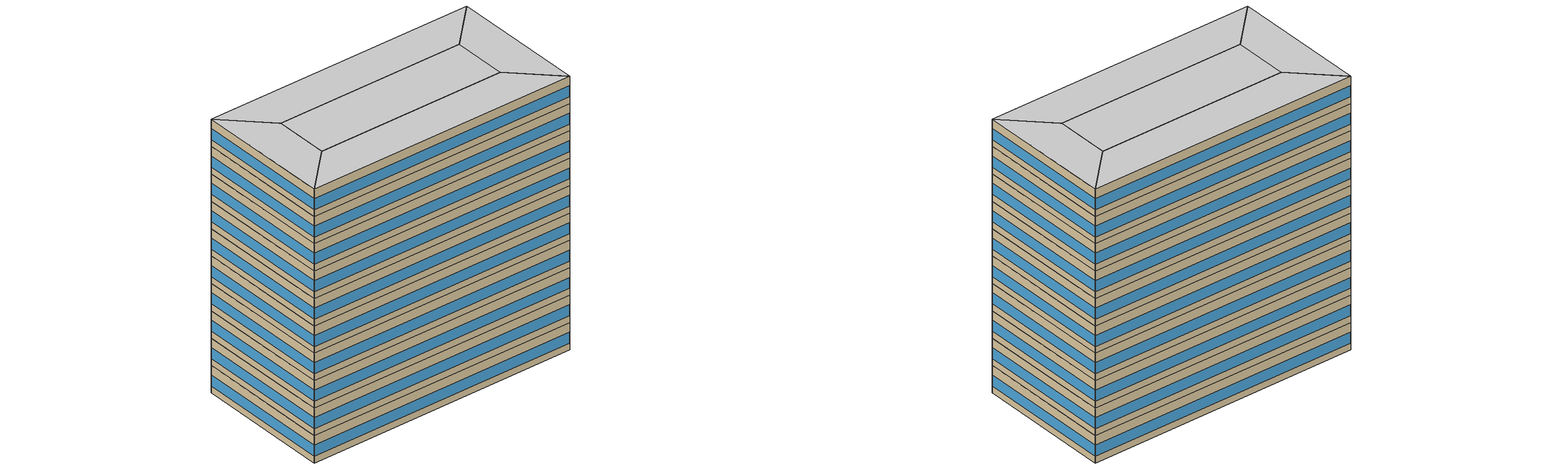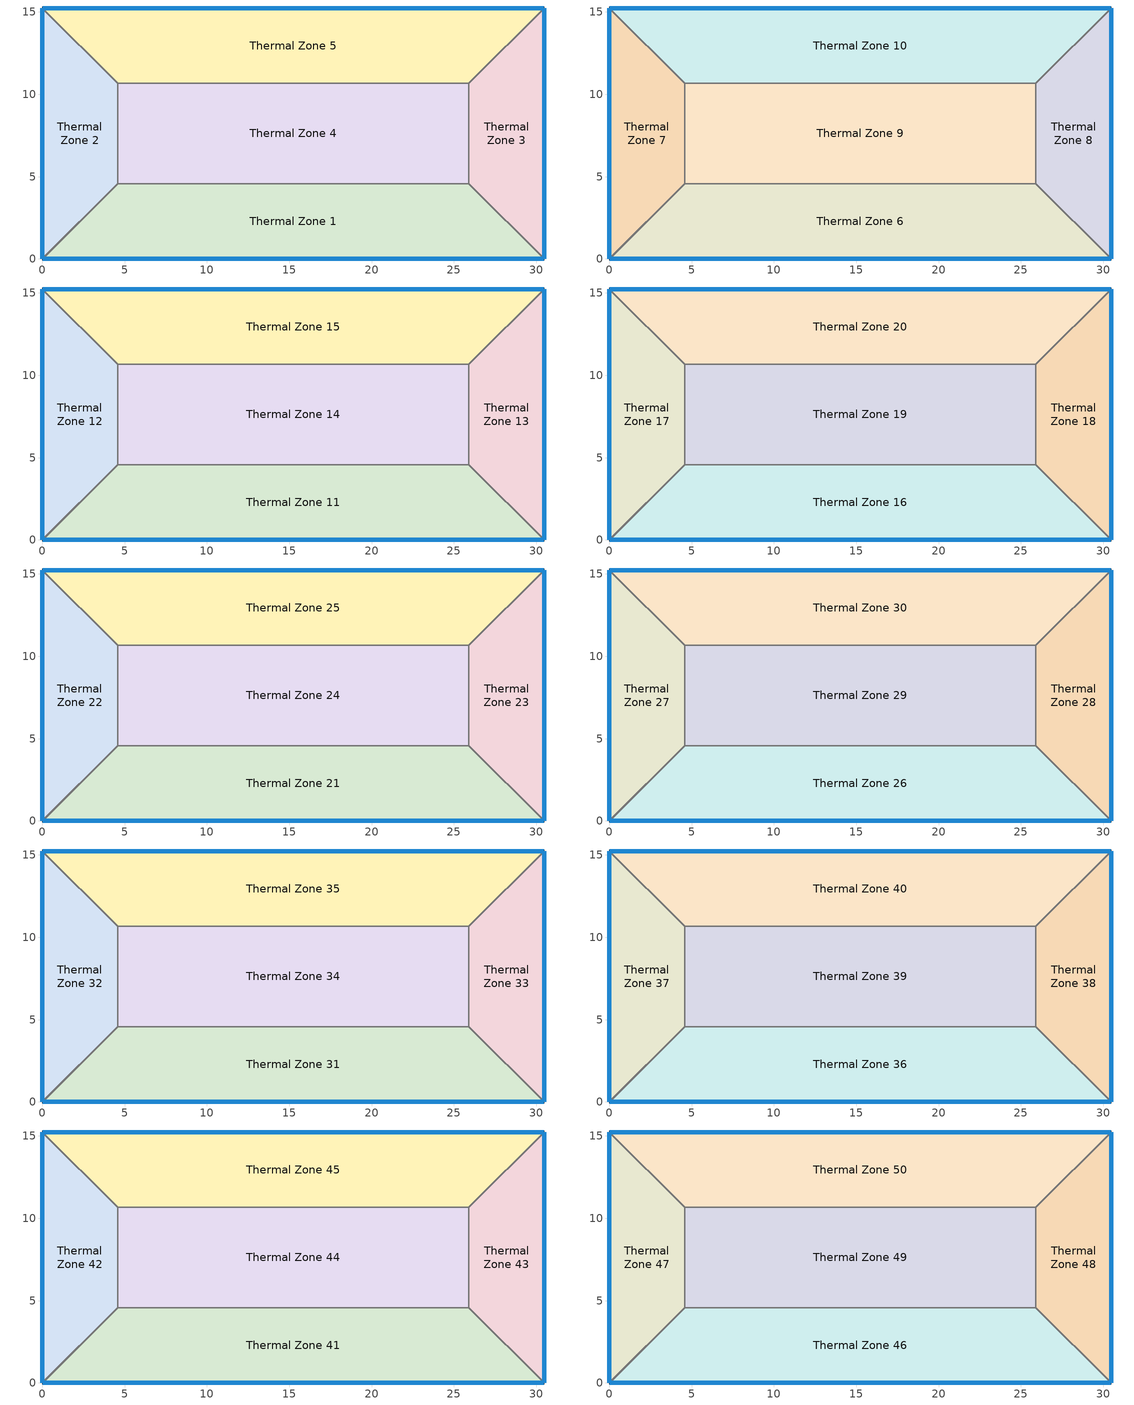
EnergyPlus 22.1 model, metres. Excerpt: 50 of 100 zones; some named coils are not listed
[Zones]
Thermal Zone 1
 floor ground (ExtSlabCarpet 4in ClimateZone 1-8): 25.91,4.57 30.48,0 0,0 4.57,4.57 z0
 wall outside (ASHRAE 90.1-2010 ExtWall Mass ClimateZone 5): 0,0 30.48,0 z0:3.05
 wall to Thermal Zone 2 (Interior Wall): 4.57,4.57 0,0 z0:3.05
 wall to Thermal Zone 4 (Interior Wall): 25.91,4.57 4.57,4.57 z0:3.05
 wall to Thermal Zone 3 (Interior Wall): 30.48,0 25.91,4.57 z0:3.05
 window (ASHRAE 90.1-2010 ExtWindow Metal ClimateZone 4-6): 0.03,0 30.45,0 z0.76:1.98
Thermal Zone 2
 floor ground (ExtSlabCarpet 4in ClimateZone 1-8): 0,15.24 4.57,10.67 4.57,4.57 0,0 z0
 wall outside (ASHRAE 90.1-2010 ExtWall Mass ClimateZone 5): 0,15.24 0,0 z0:3.05
 wall to Thermal Zone 5 (Interior Wall): 4.57,10.67 0,15.24 z0:3.05
 wall to Thermal Zone 4 (Interior Wall): 4.57,4.57 4.57,10.67 z0:3.05
 window (ASHRAE 90.1-2010 ExtWindow Metal ClimateZone 4-6): 0,15.21 0,0.03 z0.76:1.98
Thermal Zone 3
 floor ground (ExtSlabCarpet 4in ClimateZone 1-8): 30.48,15.24 30.48,0 25.91,4.57 25.91,10.67 z0
 wall outside (ASHRAE 90.1-2010 ExtWall Mass ClimateZone 5): 30.48,0 30.48,15.24 z0:3.05
 wall to Thermal Zone 4 (Interior Wall): 25.91,10.67 25.91,4.57 z0:3.05
 wall to Thermal Zone 5 (Interior Wall): 30.48,15.24 25.91,10.67 z0:3.05
 window (ASHRAE 90.1-2010 ExtWindow Metal ClimateZone 4-6): 30.48,0.03 30.48,15.21 z0.76:1.98
Thermal Zone 4
 floor ground (ExtSlabCarpet 4in ClimateZone 1-8): 25.91,10.67 25.91,4.57 4.57,4.57 4.57,10.67 z0
 wall to Thermal Zone 5 (Interior Wall): 25.91,10.67 4.57,10.67 z0:3.05
Thermal Zone 5
 floor ground (ExtSlabCarpet 4in ClimateZone 1-8): 30.48,15.24 25.91,10.67 4.57,10.67 0,15.24 z0
 wall outside (ASHRAE 90.1-2010 ExtWall Mass ClimateZone 5): 30.48,15.24 0,15.24 z0:3.05
 window (ASHRAE 90.1-2010 ExtWindow Metal ClimateZone 4-6): 30.45,15.24 0.03,15.24 z0.76:1.98
Thermal Zone 10
 floor to Thermal Zone 5 (Interior Floor): 30.48,15.24 25.91,10.67 4.57,10.67 0,15.24 z3.05
 wall outside (ASHRAE 90.1-2010 ExtWall Mass ClimateZone 5): 30.48,15.24 0,15.24 z3.05:6.1
 wall to Thermal Zone 8 (Interior Wall): 25.91,10.67 30.48,15.24 z3.05:6.1
 wall to Thermal Zone 9 (Interior Wall): 4.57,10.67 25.91,10.67 z3.05:6.1
 wall to Thermal Zone 7 (Interior Wall): 0,15.24 4.57,10.67 z3.05:6.1
 window (ASHRAE 90.1-2010 ExtWindow Metal ClimateZone 4-6): 30.45,15.24 0.03,15.24 z3.81:5.03
Thermal Zone 6
 floor to Thermal Zone 1 (Interior Floor): 25.91,4.57 30.48,0 0,0 4.57,4.57 z3.05
 wall outside (ASHRAE 90.1-2010 ExtWall Mass ClimateZone 5): 0,0 30.48,0 z3.05:6.1
 wall to Thermal Zone 7 (Interior Wall): 4.57,4.57 0,0 z3.05:6.1
 wall to Thermal Zone 9 (Interior Wall): 25.91,4.57 4.57,4.57 z3.05:6.1
 wall to Thermal Zone 8 (Interior Wall): 30.48,0 25.91,4.57 z3.05:6.1
 window (ASHRAE 90.1-2010 ExtWindow Metal ClimateZone 4-6): 0.03,0 30.45,0 z3.81:5.03
Thermal Zone 7
 floor to Thermal Zone 2 (Interior Floor): 0,15.24 4.57,10.67 4.57,4.57 0,0 z3.05
 wall outside (ASHRAE 90.1-2010 ExtWall Mass ClimateZone 5): 0,15.24 0,0 z3.05:6.1
 wall to Thermal Zone 9 (Interior Wall): 4.57,4.57 4.57,10.67 z3.05:6.1
 window (ASHRAE 90.1-2010 ExtWindow Metal ClimateZone 4-6): 0,15.21 0,0.03 z3.81:5.03
Thermal Zone 8
 floor to Thermal Zone 3 (Interior Floor): 30.48,15.24 30.48,0 25.91,4.57 25.91,10.67 z3.05
 wall outside (ASHRAE 90.1-2010 ExtWall Mass ClimateZone 5): 30.48,0 30.48,15.24 z3.05:6.1
 wall to Thermal Zone 9 (Interior Wall): 25.91,10.67 25.91,4.57 z3.05:6.1
 window (ASHRAE 90.1-2010 ExtWindow Metal ClimateZone 4-6): 30.48,0.03 30.48,15.21 z3.81:5.03
Thermal Zone 9
 floor to Thermal Zone 4 (Interior Floor): 25.91,10.67 25.91,4.57 4.57,4.57 4.57,10.67 z3.05
Thermal Zone 11
 floor to Thermal Zone 6 (Interior Floor): 25.91,4.57 30.48,0 0,0 4.57,4.57 z6.1
 wall outside (ASHRAE 90.1-2010 ExtWall Mass ClimateZone 5): 0,0 30.48,0 z6.1:9.14
 wall to Thermal Zone 12 (Interior Wall): 4.57,4.57 0,0 z6.1:9.14
 wall to Thermal Zone 14 (Interior Wall): 25.91,4.57 4.57,4.57 z6.1:9.14
 wall to Thermal Zone 13 (Interior Wall): 30.48,0 25.91,4.57 z6.1:9.14
 window (ASHRAE 90.1-2010 ExtWindow Metal ClimateZone 4-6): 0.03,0 30.45,0 z6.86:8.08
Thermal Zone 12
 floor to Thermal Zone 7 (Interior Floor): 0,15.24 4.57,10.67 4.57,4.57 0,0 z6.1
 wall outside (ASHRAE 90.1-2010 ExtWall Mass ClimateZone 5): 0,15.24 0,0 z6.1:9.14
 wall to Thermal Zone 14 (Interior Wall): 4.57,4.57 4.57,10.67 z6.1:9.14
 wall to Thermal Zone 15 (Interior Wall): 4.57,10.67 0,15.24 z6.1:9.14
 window (ASHRAE 90.1-2010 ExtWindow Metal ClimateZone 4-6): 0,15.21 0,0.03 z6.86:8.08
Thermal Zone 13
 floor to Thermal Zone 8 (Interior Floor): 30.48,15.24 30.48,0 25.91,4.57 25.91,10.67 z6.1
 wall outside (ASHRAE 90.1-2010 ExtWall Mass ClimateZone 5): 30.48,0 30.48,15.24 z6.1:9.14
 wall to Thermal Zone 14 (Interior Wall): 25.91,10.67 25.91,4.57 z6.1:9.14
 wall to Thermal Zone 15 (Interior Wall): 30.48,15.24 25.91,10.67 z6.1:9.14
 window (ASHRAE 90.1-2010 ExtWindow Metal ClimateZone 4-6): 30.48,0.03 30.48,15.21 z6.86:8.08
Thermal Zone 14
 floor to Thermal Zone 9 (Interior Floor): 25.91,10.67 25.91,4.57 4.57,4.57 4.57,10.67 z6.1
 wall to Thermal Zone 15 (Interior Wall): 25.91,10.67 4.57,10.67 z6.1:9.14
Thermal Zone 15
 floor to Thermal Zone 10 (Interior Floor): 30.48,15.24 25.91,10.67 4.57,10.67 0,15.24 z6.1
 wall outside (ASHRAE 90.1-2010 ExtWall Mass ClimateZone 5): 30.48,15.24 0,15.24 z6.1:9.14
 window (ASHRAE 90.1-2010 ExtWindow Metal ClimateZone 4-6): 30.45,15.24 0.03,15.24 z6.86:8.08
Thermal Zone 16
 floor to Thermal Zone 11 (Interior Floor): 25.91,4.57 30.48,0 0,0 4.57,4.57 z9.14
 wall outside (ASHRAE 90.1-2010 ExtWall Mass ClimateZone 5): 0,0 30.48,0 z9.14:12.19
 wall to Thermal Zone 17 (Interior Wall): 4.57,4.57 0,0 z9.14:12.19
 wall to Thermal Zone 19 (Interior Wall): 25.91,4.57 4.57,4.57 z9.14:12.19
 wall to Thermal Zone 18 (Interior Wall): 30.48,0 25.91,4.57 z9.14:12.19
 window (ASHRAE 90.1-2010 ExtWindow Metal ClimateZone 4-6): 0.03,0 30.45,0 z9.9:11.13
Thermal Zone 17
 floor to Thermal Zone 12 (Interior Floor): 0,15.24 4.57,10.67 4.57,4.57 0,0 z9.14
 wall outside (ASHRAE 90.1-2010 ExtWall Mass ClimateZone 5): 0,15.24 0,0 z9.14:12.19
 wall to Thermal Zone 20 (Interior Wall): 4.57,10.67 0,15.24 z9.14:12.19
 wall to Thermal Zone 19 (Interior Wall): 4.57,4.57 4.57,10.67 z9.14:12.19
 window (ASHRAE 90.1-2010 ExtWindow Metal ClimateZone 4-6): 0,15.21 0,0.03 z9.9:11.13
Thermal Zone 18
 floor to Thermal Zone 13 (Interior Floor): 30.48,15.24 30.48,0 25.91,4.57 25.91,10.67 z9.14
 wall outside (ASHRAE 90.1-2010 ExtWall Mass ClimateZone 5): 30.48,0 30.48,15.24 z9.14:12.19
 wall to Thermal Zone 19 (Interior Wall): 25.91,10.67 25.91,4.57 z9.14:12.19
 wall to Thermal Zone 20 (Interior Wall): 30.48,15.24 25.91,10.67 z9.14:12.19
 window (ASHRAE 90.1-2010 ExtWindow Metal ClimateZone 4-6): 30.48,0.03 30.48,15.21 z9.9:11.13
Thermal Zone 19
 floor to Thermal Zone 14 (Interior Floor): 25.91,10.67 25.91,4.57 4.57,4.57 4.57,10.67 z9.14
 wall to Thermal Zone 20 (Interior Wall): 25.91,10.67 4.57,10.67 z9.14:12.19
Thermal Zone 20
 floor to Thermal Zone 15 (Interior Floor): 30.48,15.24 25.91,10.67 4.57,10.67 0,15.24 z9.14
 wall outside (ASHRAE 90.1-2010 ExtWall Mass ClimateZone 5): 30.48,15.24 0,15.24 z9.14:12.19
 window (ASHRAE 90.1-2010 ExtWindow Metal ClimateZone 4-6): 30.45,15.24 0.03,15.24 z9.9:11.13
Thermal Zone 21
 floor to Thermal Zone 16 (Interior Floor): 25.91,4.57 30.48,0 0,0 4.57,4.57 z12.19
 wall outside (ASHRAE 90.1-2010 ExtWall Mass ClimateZone 5): 0,0 30.48,0 z12.19:15.24
 wall to Thermal Zone 22 (Interior Wall): 4.57,4.57 0,0 z12.19:15.24
 wall to Thermal Zone 24 (Interior Wall): 25.91,4.57 4.57,4.57 z12.19:15.24
 wall to Thermal Zone 23 (Interior Wall): 30.48,0 25.91,4.57 z12.19:15.24
 window (ASHRAE 90.1-2010 ExtWindow Metal ClimateZone 4-6): 0.03,0 30.45,0 z12.95:14.17
Thermal Zone 22
 floor to Thermal Zone 17 (Interior Floor): 0,15.24 4.57,10.67 4.57,4.57 0,0 z12.19
 wall outside (ASHRAE 90.1-2010 ExtWall Mass ClimateZone 5): 0,15.24 0,0 z12.19:15.24
 wall to Thermal Zone 24 (Interior Wall): 4.57,4.57 4.57,10.67 z12.19:15.24
 wall to Thermal Zone 25 (Interior Wall): 4.57,10.67 0,15.24 z12.19:15.24
 window (ASHRAE 90.1-2010 ExtWindow Metal ClimateZone 4-6): 0,15.21 0,0.03 z12.95:14.18
Thermal Zone 23
 floor to Thermal Zone 18 (Interior Floor): 30.48,15.24 30.48,0 25.91,4.57 25.91,10.67 z12.19
 wall outside (ASHRAE 90.1-2010 ExtWall Mass ClimateZone 5): 30.48,0 30.48,15.24 z12.19:15.24
 wall to Thermal Zone 24 (Interior Wall): 25.91,10.67 25.91,4.57 z12.19:15.24
 wall to Thermal Zone 25 (Interior Wall): 30.48,15.24 25.91,10.67 z12.19:15.24
 window (ASHRAE 90.1-2010 ExtWindow Metal ClimateZone 4-6): 30.48,0.03 30.48,15.21 z12.95:14.18
Thermal Zone 24
 floor to Thermal Zone 19 (Interior Floor): 25.91,10.67 25.91,4.57 4.57,4.57 4.57,10.67 z12.19
 wall to Thermal Zone 25 (Interior Wall): 25.91,10.67 4.57,10.67 z12.19:15.24
Thermal Zone 25
 floor to Thermal Zone 20 (Interior Floor): 30.48,15.24 25.91,10.67 4.57,10.67 0,15.24 z12.19
 wall outside (ASHRAE 90.1-2010 ExtWall Mass ClimateZone 5): 30.48,15.24 0,15.24 z12.19:15.24
 window (ASHRAE 90.1-2010 ExtWindow Metal ClimateZone 4-6): 30.45,15.24 0.03,15.24 z12.95:14.17
Thermal Zone 26
 floor to Thermal Zone 21 (Interior Floor): 25.91,4.57 30.48,0 0,0 4.57,4.57 z15.24
 wall outside (ASHRAE 90.1-2010 ExtWall Mass ClimateZone 5): 0,0 30.48,0 z15.24:18.29
 wall to Thermal Zone 27 (Interior Wall): 4.57,4.57 0,0 z15.24:18.29
 wall to Thermal Zone 29 (Interior Wall): 25.91,4.57 4.57,4.57 z15.24:18.29
 wall to Thermal Zone 28 (Interior Wall): 30.48,0 25.91,4.57 z15.24:18.29
 window (ASHRAE 90.1-2010 ExtWindow Metal ClimateZone 4-6): 0.03,0 30.45,0 z16:17.22
Thermal Zone 27
 floor to Thermal Zone 22 (Interior Floor): 0,15.24 4.57,10.67 4.57,4.57 0,0 z15.24
 wall outside (ASHRAE 90.1-2010 ExtWall Mass ClimateZone 5): 0,15.24 0,0 z15.24:18.29
 wall to Thermal Zone 29 (Interior Wall): 4.57,4.57 4.57,10.67 z15.24:18.29
 wall to Thermal Zone 30 (Interior Wall): 4.57,10.67 0,15.24 z15.24:18.29
 window (ASHRAE 90.1-2010 ExtWindow Metal ClimateZone 4-6): 0,15.21 0,0.03 z16:17.22
Thermal Zone 28
 floor to Thermal Zone 23 (Interior Floor): 30.48,15.24 30.48,0 25.91,4.57 25.91,10.67 z15.24
 wall outside (ASHRAE 90.1-2010 ExtWall Mass ClimateZone 5): 30.48,0 30.48,15.24 z15.24:18.29
 wall to Thermal Zone 29 (Interior Wall): 25.91,10.67 25.91,4.57 z15.24:18.29
 wall to Thermal Zone 30 (Interior Wall): 30.48,15.24 25.91,10.67 z15.24:18.29
 window (ASHRAE 90.1-2010 ExtWindow Metal ClimateZone 4-6): 30.48,0.03 30.48,15.21 z16:17.22
Thermal Zone 29
 floor to Thermal Zone 24 (Interior Floor): 25.91,10.67 25.91,4.57 4.57,4.57 4.57,10.67 z15.24
 wall to Thermal Zone 30 (Interior Wall): 25.91,10.67 4.57,10.67 z15.24:18.29
Thermal Zone 30
 floor to Thermal Zone 25 (Interior Floor): 30.48,15.24 25.91,10.67 4.57,10.67 0,15.24 z15.24
 wall outside (ASHRAE 90.1-2010 ExtWall Mass ClimateZone 5): 30.48,15.24 0,15.24 z15.24:18.29
 window (ASHRAE 90.1-2010 ExtWindow Metal ClimateZone 4-6): 30.45,15.24 0.03,15.24 z16:17.22
Thermal Zone 31
 floor to Thermal Zone 26 (Interior Floor): 25.91,4.57 30.48,0 0,0 4.57,4.57 z18.29
 wall outside (ASHRAE 90.1-2010 ExtWall Mass ClimateZone 5): 0,0 30.48,0 z18.29:21.34
 wall to Thermal Zone 32 (Interior Wall): 4.57,4.57 0,0 z18.29:21.34
 wall to Thermal Zone 34 (Interior Wall): 25.91,4.57 4.57,4.57 z18.29:21.34
 wall to Thermal Zone 33 (Interior Wall): 30.48,0 25.91,4.57 z18.29:21.34
 window (ASHRAE 90.1-2010 ExtWindow Metal ClimateZone 4-6): 0.03,0 30.45,0 z19.05:20.27
Thermal Zone 32
 floor to Thermal Zone 27 (Interior Floor): 0,15.24 4.57,10.67 4.57,4.57 0,0 z18.29
 wall outside (ASHRAE 90.1-2010 ExtWall Mass ClimateZone 5): 0,15.24 0,0 z18.29:21.34
 wall to Thermal Zone 34 (Interior Wall): 4.57,4.57 4.57,10.67 z18.29:21.34
 wall to Thermal Zone 35 (Interior Wall): 4.57,10.67 0,15.24 z18.29:21.34
 window (ASHRAE 90.1-2010 ExtWindow Metal ClimateZone 4-6): 0,15.21 0,0.03 z19.05:20.27
Thermal Zone 33
 floor to Thermal Zone 28 (Interior Floor): 30.48,15.24 30.48,0 25.91,4.57 25.91,10.67 z18.29
 wall outside (ASHRAE 90.1-2010 ExtWall Mass ClimateZone 5): 30.48,0 30.48,15.24 z18.29:21.34
 wall to Thermal Zone 34 (Interior Wall): 25.91,10.67 25.91,4.57 z18.29:21.34
 wall to Thermal Zone 35 (Interior Wall): 30.48,15.24 25.91,10.67 z18.29:21.34
 window (ASHRAE 90.1-2010 ExtWindow Metal ClimateZone 4-6): 30.48,0.03 30.48,15.21 z19.05:20.27
Thermal Zone 34
 floor to Thermal Zone 29 (Interior Floor): 25.91,10.67 25.91,4.57 4.57,4.57 4.57,10.67 z18.29
 wall to Thermal Zone 35 (Interior Wall): 25.91,10.67 4.57,10.67 z18.29:21.34
Thermal Zone 35
 floor to Thermal Zone 30 (Interior Floor): 30.48,15.24 25.91,10.67 4.57,10.67 0,15.24 z18.29
 wall outside (ASHRAE 90.1-2010 ExtWall Mass ClimateZone 5): 30.48,15.24 0,15.24 z18.29:21.34
 window (ASHRAE 90.1-2010 ExtWindow Metal ClimateZone 4-6): 30.45,15.24 0.03,15.24 z19.05:20.27
Thermal Zone 36
 floor to Thermal Zone 31 (Interior Floor): 25.91,4.57 30.48,0 0,0 4.57,4.57 z21.34
 wall outside (ASHRAE 90.1-2010 ExtWall Mass ClimateZone 5): 0,0 30.48,0 z21.34:24.38
 wall to Thermal Zone 37 (Interior Wall): 4.57,4.57 0,0 z21.34:24.38
 wall to Thermal Zone 39 (Interior Wall): 25.91,4.57 4.57,4.57 z21.34:24.38
 wall to Thermal Zone 38 (Interior Wall): 30.48,0 25.91,4.57 z21.34:24.38
 window (ASHRAE 90.1-2010 ExtWindow Metal ClimateZone 4-6): 0.03,0 30.45,0 z22.1:23.32
Thermal Zone 37
 floor to Thermal Zone 32 (Interior Floor): 0,15.24 4.57,10.67 4.57,4.57 0,0 z21.34
 wall outside (ASHRAE 90.1-2010 ExtWall Mass ClimateZone 5): 0,15.24 0,0 z21.34:24.38
 wall to Thermal Zone 39 (Interior Wall): 4.57,4.57 4.57,10.67 z21.34:24.38
 wall to Thermal Zone 40 (Interior Wall): 4.57,10.67 0,15.24 z21.34:24.38
 window (ASHRAE 90.1-2010 ExtWindow Metal ClimateZone 4-6): 0,15.21 0,0.03 z22.1:23.32
Thermal Zone 38
 floor to Thermal Zone 33 (Interior Floor): 30.48,15.24 30.48,0 25.91,4.57 25.91,10.67 z21.34
 wall outside (ASHRAE 90.1-2010 ExtWall Mass ClimateZone 5): 30.48,0 30.48,15.24 z21.34:24.38
 wall to Thermal Zone 39 (Interior Wall): 25.91,10.67 25.91,4.57 z21.34:24.38
 wall to Thermal Zone 40 (Interior Wall): 30.48,15.24 25.91,10.67 z21.34:24.38
 window (ASHRAE 90.1-2010 ExtWindow Metal ClimateZone 4-6): 30.48,0.03 30.48,15.21 z22.1:23.32
Thermal Zone 39
 floor to Thermal Zone 34 (Interior Floor): 25.91,10.67 25.91,4.57 4.57,4.57 4.57,10.67 z21.34
 wall to Thermal Zone 40 (Interior Wall): 25.91,10.67 4.57,10.67 z21.34:24.38
Thermal Zone 40
 floor to Thermal Zone 35 (Interior Floor): 30.48,15.24 25.91,10.67 4.57,10.67 0,15.24 z21.34
 wall outside (ASHRAE 90.1-2010 ExtWall Mass ClimateZone 5): 30.48,15.24 0,15.24 z21.34:24.38
 window (ASHRAE 90.1-2010 ExtWindow Metal ClimateZone 4-6): 30.45,15.24 0.03,15.24 z22.1:23.32
Thermal Zone 41
 floor to Thermal Zone 36 (Interior Floor): 25.91,4.57 30.48,0 0,0 4.57,4.57 z24.38
 wall outside (ASHRAE 90.1-2010 ExtWall Mass ClimateZone 5): 0,0 30.48,0 z24.38:27.43
 wall to Thermal Zone 42 (Interior Wall): 4.57,4.57 0,0 z24.38:27.43
 wall to Thermal Zone 44 (Interior Wall): 25.91,4.57 4.57,4.57 z24.38:27.43
 wall to Thermal Zone 43 (Interior Wall): 30.48,0 25.91,4.57 z24.38:27.43
 window (ASHRAE 90.1-2010 ExtWindow Metal ClimateZone 4-6): 0.03,0 30.45,0 z25.14:26.37
Thermal Zone 42
 floor to Thermal Zone 37 (Interior Floor): 0,15.24 4.57,10.67 4.57,4.57 0,0 z24.38
 wall outside (ASHRAE 90.1-2010 ExtWall Mass ClimateZone 5): 0,15.24 0,0 z24.38:27.43
 wall to Thermal Zone 44 (Interior Wall): 4.57,4.57 4.57,10.67 z24.38:27.43
 wall to Thermal Zone 45 (Interior Wall): 4.57,10.67 0,15.24 z24.38:27.43
 window (ASHRAE 90.1-2010 ExtWindow Metal ClimateZone 4-6): 0,15.21 0,0.03 z25.14:26.37
Thermal Zone 43
 floor to Thermal Zone 38 (Interior Floor): 30.48,15.24 30.48,0 25.91,4.57 25.91,10.67 z24.38
 wall outside (ASHRAE 90.1-2010 ExtWall Mass ClimateZone 5): 30.48,0 30.48,15.24 z24.38:27.43
 wall to Thermal Zone 44 (Interior Wall): 25.91,10.67 25.91,4.57 z24.38:27.43
 wall to Thermal Zone 45 (Interior Wall): 30.48,15.24 25.91,10.67 z24.38:27.43
 window (ASHRAE 90.1-2010 ExtWindow Metal ClimateZone 4-6): 30.48,0.03 30.48,15.21 z25.14:26.37
Thermal Zone 44
 floor to Thermal Zone 39 (Interior Floor): 25.91,10.67 25.91,4.57 4.57,4.57 4.57,10.67 z24.38
 wall to Thermal Zone 45 (Interior Wall): 25.91,10.67 4.57,10.67 z24.38:27.43
Thermal Zone 45
 floor to Thermal Zone 40 (Interior Floor): 30.48,15.24 25.91,10.67 4.57,10.67 0,15.24 z24.38
 wall outside (ASHRAE 90.1-2010 ExtWall Mass ClimateZone 5): 30.48,15.24 0,15.24 z24.38:27.43
 window (ASHRAE 90.1-2010 ExtWindow Metal ClimateZone 4-6): 30.45,15.24 0.03,15.24 z25.14:26.37
Thermal Zone 46
 floor to Thermal Zone 41 (Interior Floor): 25.91,4.57 30.48,0 0,0 4.57,4.57 z27.43
 wall outside (ASHRAE 90.1-2010 ExtWall Mass ClimateZone 5): 0,0 30.48,0 z27.43:30.48
 wall to Thermal Zone 47 (Interior Wall): 4.57,4.57 0,0 z27.43:30.48
 wall to Thermal Zone 49 (Interior Wall): 25.91,4.57 4.57,4.57 z27.43:30.48
 wall to Thermal Zone 48 (Interior Wall): 30.48,0 25.91,4.57 z27.43:30.48
 window (ASHRAE 90.1-2010 ExtWindow Metal ClimateZone 4-6): 0.03,0 30.45,0 z28.19:29.41
 ceiling to Thermal Zone 51 (Interior Ceiling): 30.48,0 25.91,4.57 4.57,4.57 0,0 z30.48
Thermal Zone 47
 floor to Thermal Zone 42 (Interior Floor): 0,15.24 4.57,10.67 4.57,4.57 0,0 z27.43
 wall outside (ASHRAE 90.1-2010 ExtWall Mass ClimateZone 5): 0,15.24 0,0 z27.43:30.48
 wall to Thermal Zone 49 (Interior Wall): 4.57,4.57 4.57,10.67 z27.43:30.48
 wall to Thermal Zone 50 (Interior Wall): 4.57,10.67 0,15.24 z27.43:30.48
 window (ASHRAE 90.1-2010 ExtWindow Metal ClimateZone 4-6): 0,15.21 0,0.03 z28.19:29.42
 ceiling to Thermal Zone 52 (Interior Ceiling): 0,0 4.57,4.57 4.57,10.67 0,15.24 z30.48
Thermal Zone 48
 floor to Thermal Zone 43 (Interior Floor): 30.48,15.24 30.48,0 25.91,4.57 25.91,10.67 z27.43
 wall outside (ASHRAE 90.1-2010 ExtWall Mass ClimateZone 5): 30.48,0 30.48,15.24 z27.43:30.48
 wall to Thermal Zone 49 (Interior Wall): 25.91,10.67 25.91,4.57 z27.43:30.48
 wall to Thermal Zone 50 (Interior Wall): 30.48,15.24 25.91,10.67 z27.43:30.48
 window (ASHRAE 90.1-2010 ExtWindow Metal ClimateZone 4-6): 30.48,0.03 30.48,15.21 z28.19:29.42
 ceiling to Thermal Zone 53 (Interior Ceiling): 30.48,0 30.48,15.24 25.91,10.67 25.91,4.57 z30.48
Thermal Zone 49
 floor to Thermal Zone 44 (Interior Floor): 25.91,10.67 25.91,4.57 4.57,4.57 4.57,10.67 z27.43
 wall to Thermal Zone 50 (Interior Wall): 25.91,10.67 4.57,10.67 z27.43:30.48
 ceiling to Thermal Zone 54 (Interior Ceiling): 25.91,4.57 25.91,10.67 4.57,10.67 4.57,4.57 z30.48
Thermal Zone 50
 floor to Thermal Zone 45 (Interior Floor): 30.48,15.24 25.91,10.67 4.57,10.67 0,15.24 z27.43
 wall outside (ASHRAE 90.1-2010 ExtWall Mass ClimateZone 5): 30.48,15.24 0,15.24 z27.43:30.48
 window (ASHRAE 90.1-2010 ExtWindow Metal ClimateZone 4-6): 30.45,15.24 0.03,15.24 z28.19:29.41
 ceiling to Thermal Zone 55 (Interior Ceiling): 25.91,10.67 30.48,15.24 0,15.24 4.57,10.67 z30.48
[Building]
Building 1
[Site:Location]
Chicago Ohare Intl Ap: Latitude {deg}=41.98; Longitude {deg}=-87.92; Time Zone {hr}=-6; Elevation {m}=201
[SizingPeriod:DesignDay] Day of Month=21; Dry-Bulb Temperature Range Modifier Type=DefaultMultipliers; Humidity Condition Type=Wetbulb; Barometric Pressure {Pa}=98934; Rain Indicator=No; Snow Indicator=No; Daylight Saving Time Indicator=No
Name | Month | Day Type | Maximum Dry-Bulb Temperature {C} | Daily Dry-Bulb Temperature Range {deltaC} | Wetbulb or DewPoint at Maximum Dry-Bulb {C} | Wind Speed {m/s} | Wind Direction {deg} | Solar Model Indicator | ASHRAE Clear Sky Optical Depth for Beam Irradiance (taub) | ASHRAE Clear Sky Optical Depth for Diffuse Irradiance (taud) | Sky Clearness
Chicago Ohare Intl Ap Ann Clg .4% Condns DB=>MWB | 7 | SummerDesignDay | 33.3 | 10.5 | 23.7 | 5.2 | 230 | ASHRAETau | 0.455 | 2.05
Chicago Ohare Intl Ap Ann Htg 99.6% Condns DB | 1 | WinterDesignDay | -20 | 0 | -20 | 4.9 | 270 | ASHRAEClearSky |  |  | 0
[Material] Thermal Absorptance=0.9
Name | Roughness | Thickness {m} | Conductivity {W/m-K} | Density {kg/m3} | Specific Heat {J/kg-K} | Solar Absorptance | Visible Absorptance
1/2IN Gypsum | Smooth | 0.0127 | 0.16 | 784.9 | 830 | 0.4 | 0.4
1IN Stucco | Smooth | 0.0253 | 0.6918 | 1858 | 837 | 0.92 | 0.92
8IN CONCRETE HW RefBldg | Rough | 0.2032 | 1.311 | 2240 | 836.8 | 0.7 | 0.7
F16 Acoustic tile | MediumSmooth | 0.0191 | 0.06 | 368 | 590 | 0.3 | 0.3
G01a 19mm gypsum board | MediumSmooth | 0.019 | 0.16 | 800 | 1090 | 0.4 | 0.4
M11 100mm lightweight concrete | MediumRough | 0.1016 | 0.53 | 1280 | 840 | 0.5 | 0.5
Mass Wall Insulation R-8.72 IP | MediumRough | 0.075271 | 0.049 | 265 | 836.8 | 0.7 | 0.7
MAT-CC05 4 HW CONCRETE | Rough | 0.1016 | 1.311 | 2240 | 836.8 | 0.85 | 0.85
[Material:NoMass]
CP02 CARPET PAD: Roughness=Smooth; Thermal Resistance {m2-K/W}=0.1; Thermal Absorptance=0.9; Solar Absorptance=0.8; Visible Absorptance=0.8
[Material:AirGap]
Name | Thermal Resistance {m2-K/W}
F04 Wall air space resistance | 0.15
F05 Ceiling air space resistance | 0.18
[WindowMaterial:SimpleGlazingSystem]
Fixed Window 3.12/0.40/0.31: U-Factor {W/m2-K}=3.12304; Solar Heat Gain Coefficient=0.4; Visible Transmittance=0.31
[Construction]
ASHRAE 90.1-2010 ExtWall Mass ClimateZone 5: 1IN Stucco, 8IN CONCRETE HW RefBldg, Mass Wall Insulation R-8.72 IP, 1/2IN Gypsum
ASHRAE 90.1-2010 ExtWindow Metal ClimateZone 4-6: Fixed Window 3.12/0.40/0.31
ExtSlabCarpet 4in ClimateZone 1-8: MAT-CC05 4 HW CONCRETE, CP02 CARPET PAD
Interior Ceiling: M11 100mm lightweight concrete, F05 Ceiling air space resistance, F16 Acoustic tile
Interior Floor: F16 Acoustic tile, F05 Ceiling air space resistance, M11 100mm lightweight concrete
Interior Wall: G01a 19mm gypsum board, F04 Wall air space resistance, G01a 19mm gypsum board
[ZoneProperty:LocalEnvironment]
Name | Zone
LocEnv:Zone 1 | Thermal Zone 1
LocEnv:Zone 2 | Thermal Zone 2
LocEnv:Zone 3 | Thermal Zone 3
LocEnv:Zone 4 | Thermal Zone 4
LocEnv:Zone 5 | Thermal Zone 5
LocEnv:Zone 6 | Thermal Zone 6
LocEnv:Zone 7 | Thermal Zone 7
LocEnv:Zone 8 | Thermal Zone 8
LocEnv:Zone 9 | Thermal Zone 9
LocEnv:Zone 10 | Thermal Zone 10
LocEnv:Zone 11 | Thermal Zone 11
LocEnv:Zone 12 | Thermal Zone 12
LocEnv:Zone 13 | Thermal Zone 13
LocEnv:Zone 14 | Thermal Zone 14
LocEnv:Zone 15 | Thermal Zone 15
LocEnv:Zone 16 | Thermal Zone 16
LocEnv:Zone 17 | Thermal Zone 17
LocEnv:Zone 18 | Thermal Zone 18
LocEnv:Zone 19 | Thermal Zone 19
LocEnv:Zone 20 | Thermal Zone 20
LocEnv:Zone 21 | Thermal Zone 21
LocEnv:Zone 22 | Thermal Zone 22
LocEnv:Zone 23 | Thermal Zone 23
LocEnv:Zone 24 | Thermal Zone 24
LocEnv:Zone 25 | Thermal Zone 25
LocEnv:Zone 26 | Thermal Zone 26
LocEnv:Zone 27 | Thermal Zone 27
LocEnv:Zone 28 | Thermal Zone 28
LocEnv:Zone 29 | Thermal Zone 29
LocEnv:Zone 30 | Thermal Zone 30
LocEnv:Zone 31 | Thermal Zone 31
LocEnv:Zone 32 | Thermal Zone 32
LocEnv:Zone 33 | Thermal Zone 33
LocEnv:Zone 34 | Thermal Zone 34
LocEnv:Zone 35 | Thermal Zone 35
LocEnv:Zone 36 | Thermal Zone 36
LocEnv:Zone 37 | Thermal Zone 37
LocEnv:Zone 38 | Thermal Zone 38
LocEnv:Zone 39 | Thermal Zone 39
LocEnv:Zone 40 | Thermal Zone 40
LocEnv:Zone 41 | Thermal Zone 41
LocEnv:Zone 42 | Thermal Zone 42
LocEnv:Zone 43 | Thermal Zone 43
LocEnv:Zone 44 | Thermal Zone 44
LocEnv:Zone 45 | Thermal Zone 45
LocEnv:Zone 46 | Thermal Zone 46
LocEnv:Zone 47 | Thermal Zone 47
LocEnv:Zone 48 | Thermal Zone 48
LocEnv:Zone 49 | Thermal Zone 49
LocEnv:Zone 50 | Thermal Zone 50
[Zone]
Thermal Zone 1; Thermal Zone 10; Thermal Zone 11; Thermal Zone 12; Thermal Zone 13; Thermal Zone 14; Thermal Zone 15; Thermal Zone 16; Thermal Zone 17; Thermal Zone 18; Thermal Zone 19; Thermal Zone 2; Thermal Zone 20; Thermal Zone 21; Thermal Zone 22; Thermal Zone 23; Thermal Zone 24; Thermal Zone 25; Thermal Zone 26; Thermal Zone 27; Thermal Zone 28; Thermal Zone 29; Thermal Zone 3; Thermal Zone 30; Thermal Zone 31; Thermal Zone 32; Thermal Zone 33; Thermal Zone 34; Thermal Zone 35; Thermal Zone 36; Thermal Zone 37; Thermal Zone 38; Thermal Zone 39; Thermal Zone 4; Thermal Zone 40; Thermal Zone 41; Thermal Zone 42; Thermal Zone 43; Thermal Zone 44; Thermal Zone 45; Thermal Zone 46; Thermal Zone 47; Thermal Zone 48; Thermal Zone 49; Thermal Zone 5; Thermal Zone 50; Thermal Zone 6; Thermal Zone 7; Thermal Zone 8; Thermal Zone 9
[DesignSpecification:OutdoorAir]
90.1-2010 - Office - OpenOffice Ventilation: Outdoor Air Method=Sum; Outdoor Air Flow per Person {m3/s-person}=0.00235974; Outdoor Air Flow per Zone Floor Area {m3/s-m2}=0.0003048; Outdoor Air Flow per Zone {m3/s}=0; Outdoor Air Flow Air Changes per Hour {1/hr}=0
[DesignSpecification:ZoneAirDistribution] Zone Air Distribution Effectiveness in Cooling Mode=1; Zone Air Distribution Effectiveness in Heating Mode=1
Thermal Zone 1 Design Spec Zone Air Dist; Thermal Zone 10 Design Spec Zone Air Dist; Thermal Zone 11 Design Spec Zone Air Dist; Thermal Zone 12 Design Spec Zone Air Dist; Thermal Zone 13 Design Spec Zone Air Dist; Thermal Zone 14 Design Spec Zone Air Dist; Thermal Zone 15 Design Spec Zone Air Dist; Thermal Zone 16 Design Spec Zone Air Dist; Thermal Zone 17 Design Spec Zone Air Dist; Thermal Zone 18 Design Spec Zone Air Dist; Thermal Zone 19 Design Spec Zone Air Dist; Thermal Zone 2 Design Spec Zone Air Dist; Thermal Zone 20 Design Spec Zone Air Dist; Thermal Zone 21 Design Spec Zone Air Dist; Thermal Zone 22 Design Spec Zone Air Dist; Thermal Zone 23 Design Spec Zone Air Dist; Thermal Zone 24 Design Spec Zone Air Dist; Thermal Zone 25 Design Spec Zone Air Dist; Thermal Zone 26 Design Spec Zone Air Dist; Thermal Zone 27 Design Spec Zone Air Dist; Thermal Zone 28 Design Spec Zone Air Dist; Thermal Zone 29 Design Spec Zone Air Dist; Thermal Zone 3 Design Spec Zone Air Dist; Thermal Zone 30 Design Spec Zone Air Dist; Thermal Zone 31 Design Spec Zone Air Dist; Thermal Zone 32 Design Spec Zone Air Dist; Thermal Zone 33 Design Spec Zone Air Dist; Thermal Zone 34 Design Spec Zone Air Dist; Thermal Zone 35 Design Spec Zone Air Dist; Thermal Zone 36 Design Spec Zone Air Dist; Thermal Zone 37 Design Spec Zone Air Dist; Thermal Zone 38 Design Spec Zone Air Dist; Thermal Zone 39 Design Spec Zone Air Dist; Thermal Zone 4 Design Spec Zone Air Dist; Thermal Zone 40 Design Spec Zone Air Dist; Thermal Zone 41 Design Spec Zone Air Dist; Thermal Zone 42 Design Spec Zone Air Dist; Thermal Zone 43 Design Spec Zone Air Dist; Thermal Zone 44 Design Spec Zone Air Dist; Thermal Zone 45 Design Spec Zone Air Dist; Thermal Zone 46 Design Spec Zone Air Dist; Thermal Zone 47 Design Spec Zone Air Dist; Thermal Zone 48 Design Spec Zone Air Dist; Thermal Zone 49 Design Spec Zone Air Dist; Thermal Zone 5 Design Spec Zone Air Dist; Thermal Zone 50 Design Spec Zone Air Dist; Thermal Zone 6 Design Spec Zone Air Dist; Thermal Zone 7 Design Spec Zone Air Dist; Thermal Zone 8 Design Spec Zone Air Dist; Thermal Zone 9 Design Spec Zone Air Dist
[Sizing:Zone] Zone Cooling Design Supply Air Temperature Input Method=SupplyAirTemperature; Zone Cooling Design Supply Air Temperature {C}=14; Zone Cooling Design Supply Air Temperature Difference {deltaC}=11.11; Zone Heating Design Supply Air Temperature Input Method=SupplyAirTemperature; Zone Heating Design Supply Air Temperature {C}=40; Zone Heating Design Supply Air Temperature Difference {deltaC}=11.11; Zone Cooling Design Supply Air Humidity Ratio {kgWater/kgDryAir}=0.0085; Zone Heating Design Supply Air Humidity Ratio {kgWater/kgDryAir}=0.008; Design Specification Outdoor Air Object=90.1-2010 - Office - OpenOffice Ventilation; Zone Heating Sizing Factor=1.25; Zone Cooling Sizing Factor=1.15; Cooling Design Air Flow Method=DesignDay; Cooling Design Air Flow Rate {m3/s}=0; Cooling Minimum Air Flow per Zone Floor Area {m3/s-m2}=0.000762; Cooling Minimum Air Flow {m3/s}=0; Cooling Minimum Air Flow Fraction=0; Heating Design Air Flow Method=DesignDay; Heating Design Air Flow Rate {m3/s}=0; Heating Maximum Air Flow per Zone Floor Area {m3/s-m2}=0.002032; Heating Maximum Air Flow {m3/s}=0.141576; Heating Maximum Air Flow Fraction=0.3; Account for Dedicated Outdoor Air System=No; Dedicated Outdoor Air System Control Strategy=NeutralSupplyAir; Dedicated Outdoor Air Low Setpoint Temperature for Design {C}=autosize; Dedicated Outdoor Air High Setpoint Temperature for Design {C}=autosize
Name | Design Specification Zone Air Distribution Object
Thermal Zone 1 | Thermal Zone 1 Design Spec Zone Air Dist
Thermal Zone 10 | Thermal Zone 10 Design Spec Zone Air Dist
Thermal Zone 11 | Thermal Zone 11 Design Spec Zone Air Dist
Thermal Zone 12 | Thermal Zone 12 Design Spec Zone Air Dist
Thermal Zone 13 | Thermal Zone 13 Design Spec Zone Air Dist
Thermal Zone 14 | Thermal Zone 14 Design Spec Zone Air Dist
Thermal Zone 15 | Thermal Zone 15 Design Spec Zone Air Dist
Thermal Zone 16 | Thermal Zone 16 Design Spec Zone Air Dist
Thermal Zone 17 | Thermal Zone 17 Design Spec Zone Air Dist
Thermal Zone 18 | Thermal Zone 18 Design Spec Zone Air Dist
Thermal Zone 19 | Thermal Zone 19 Design Spec Zone Air Dist
Thermal Zone 2 | Thermal Zone 2 Design Spec Zone Air Dist
Thermal Zone 20 | Thermal Zone 20 Design Spec Zone Air Dist
Thermal Zone 21 | Thermal Zone 21 Design Spec Zone Air Dist
Thermal Zone 22 | Thermal Zone 22 Design Spec Zone Air Dist
Thermal Zone 23 | Thermal Zone 23 Design Spec Zone Air Dist
Thermal Zone 24 | Thermal Zone 24 Design Spec Zone Air Dist
Thermal Zone 25 | Thermal Zone 25 Design Spec Zone Air Dist
Thermal Zone 26 | Thermal Zone 26 Design Spec Zone Air Dist
Thermal Zone 27 | Thermal Zone 27 Design Spec Zone Air Dist
Thermal Zone 28 | Thermal Zone 28 Design Spec Zone Air Dist
Thermal Zone 29 | Thermal Zone 29 Design Spec Zone Air Dist
Thermal Zone 3 | Thermal Zone 3 Design Spec Zone Air Dist
Thermal Zone 30 | Thermal Zone 30 Design Spec Zone Air Dist
Thermal Zone 31 | Thermal Zone 31 Design Spec Zone Air Dist
Thermal Zone 32 | Thermal Zone 32 Design Spec Zone Air Dist
Thermal Zone 33 | Thermal Zone 33 Design Spec Zone Air Dist
Thermal Zone 34 | Thermal Zone 34 Design Spec Zone Air Dist
Thermal Zone 35 | Thermal Zone 35 Design Spec Zone Air Dist
Thermal Zone 36 | Thermal Zone 36 Design Spec Zone Air Dist
Thermal Zone 37 | Thermal Zone 37 Design Spec Zone Air Dist
Thermal Zone 38 | Thermal Zone 38 Design Spec Zone Air Dist
Thermal Zone 39 | Thermal Zone 39 Design Spec Zone Air Dist
Thermal Zone 4 | Thermal Zone 4 Design Spec Zone Air Dist
Thermal Zone 40 | Thermal Zone 40 Design Spec Zone Air Dist
Thermal Zone 41 | Thermal Zone 41 Design Spec Zone Air Dist
Thermal Zone 42 | Thermal Zone 42 Design Spec Zone Air Dist
Thermal Zone 43 | Thermal Zone 43 Design Spec Zone Air Dist
Thermal Zone 44 | Thermal Zone 44 Design Spec Zone Air Dist
Thermal Zone 45 | Thermal Zone 45 Design Spec Zone Air Dist
Thermal Zone 46 | Thermal Zone 46 Design Spec Zone Air Dist
Thermal Zone 47 | Thermal Zone 47 Design Spec Zone Air Dist
Thermal Zone 48 | Thermal Zone 48 Design Spec Zone Air Dist
Thermal Zone 49 | Thermal Zone 49 Design Spec Zone Air Dist
Thermal Zone 5 | Thermal Zone 5 Design Spec Zone Air Dist
Thermal Zone 50 | Thermal Zone 50 Design Spec Zone Air Dist
Thermal Zone 6 | Thermal Zone 6 Design Spec Zone Air Dist
Thermal Zone 7 | Thermal Zone 7 Design Spec Zone Air Dist
Thermal Zone 8 | Thermal Zone 8 Design Spec Zone Air Dist
Thermal Zone 9 | Thermal Zone 9 Design Spec Zone Air Dist
[ZoneControl:Thermostat]
Name | Zone or ZoneList | Control Type Schedule | Control 1
Thermal Zone 1 Thermostat | Thermal Zone 1 | Thermal Zone 1 Thermostat Schedule | Thermostat Setpoint Dual Setpoint 1
Thermal Zone 10 Thermostat | Thermal Zone 10 | Thermal Zone 10 Thermostat Schedule | Thermostat Setpoint Dual Setpoint 12
Thermal Zone 11 Thermostat | Thermal Zone 11 | Thermal Zone 11 Thermostat Schedule | Thermostat Setpoint Dual Setpoint 10
Thermal Zone 12 Thermostat | Thermal Zone 12 | Thermal Zone 12 Thermostat Schedule | Thermostat Setpoint Dual Setpoint 11
Thermal Zone 13 Thermostat | Thermal Zone 13 | Thermal Zone 13 Thermostat Schedule | Thermostat Setpoint Dual Setpoint 9
Thermal Zone 14 Thermostat | Thermal Zone 14 | Thermal Zone 14 Thermostat Schedule | Thermostat Setpoint Dual Setpoint 8
Thermal Zone 15 Thermostat | Thermal Zone 15 | Thermal Zone 15 Thermostat Schedule | Thermostat Setpoint Dual Setpoint 7
Thermal Zone 16 Thermostat | Thermal Zone 16 | Thermal Zone 16 Thermostat Schedule | Thermostat Setpoint Dual Setpoint 6
Thermal Zone 17 Thermostat | Thermal Zone 17 | Thermal Zone 17 Thermostat Schedule | Thermostat Setpoint Dual Setpoint 46
Thermal Zone 18 Thermostat | Thermal Zone 18 | Thermal Zone 18 Thermostat Schedule | Thermostat Setpoint Dual Setpoint 47
Thermal Zone 19 Thermostat | Thermal Zone 19 | Thermal Zone 19 Thermostat Schedule | Thermostat Setpoint Dual Setpoint 48
Thermal Zone 2 Thermostat | Thermal Zone 2 | Thermal Zone 2 Thermostat Schedule | Thermostat Setpoint Dual Setpoint 20
Thermal Zone 20 Thermostat | Thermal Zone 20 | Thermal Zone 20 Thermostat Schedule | Thermostat Setpoint Dual Setpoint 49
Thermal Zone 21 Thermostat | Thermal Zone 21 | Thermal Zone 21 Thermostat Schedule | Thermostat Setpoint Dual Setpoint 50
Thermal Zone 22 Thermostat | Thermal Zone 22 | Thermal Zone 22 Thermostat Schedule | Thermostat Setpoint Dual Setpoint 51
Thermal Zone 23 Thermostat | Thermal Zone 23 | Thermal Zone 23 Thermostat Schedule | Thermostat Setpoint Dual Setpoint 52
Thermal Zone 24 Thermostat | Thermal Zone 24 | Thermal Zone 24 Thermostat Schedule | Thermostat Setpoint Dual Setpoint 53
Thermal Zone 25 Thermostat | Thermal Zone 25 | Thermal Zone 25 Thermostat Schedule | Thermostat Setpoint Dual Setpoint 54
Thermal Zone 26 Thermostat | Thermal Zone 26 | Thermal Zone 26 Thermostat Schedule | Thermostat Setpoint Dual Setpoint 55
Thermal Zone 27 Thermostat | Thermal Zone 27 | Thermal Zone 27 Thermostat Schedule | Thermostat Setpoint Dual Setpoint 56
Thermal Zone 28 Thermostat | Thermal Zone 28 | Thermal Zone 28 Thermostat Schedule | Thermostat Setpoint Dual Setpoint 57
Thermal Zone 29 Thermostat | Thermal Zone 29 | Thermal Zone 29 Thermostat Schedule | Thermostat Setpoint Dual Setpoint 58
Thermal Zone 3 Thermostat | Thermal Zone 3 | Thermal Zone 3 Thermostat Schedule | Thermostat Setpoint Dual Setpoint 19
Thermal Zone 30 Thermostat | Thermal Zone 30 | Thermal Zone 30 Thermostat Schedule | Thermostat Setpoint Dual Setpoint 59
Thermal Zone 31 Thermostat | Thermal Zone 31 | Thermal Zone 31 Thermostat Schedule | Thermostat Setpoint Dual Setpoint 60
Thermal Zone 32 Thermostat | Thermal Zone 32 | Thermal Zone 32 Thermostat Schedule | Thermostat Setpoint Dual Setpoint 61
Thermal Zone 33 Thermostat | Thermal Zone 33 | Thermal Zone 33 Thermostat Schedule | Thermostat Setpoint Dual Setpoint 62
Thermal Zone 34 Thermostat | Thermal Zone 34 | Thermal Zone 34 Thermostat Schedule | Thermostat Setpoint Dual Setpoint 63
Thermal Zone 35 Thermostat | Thermal Zone 35 | Thermal Zone 35 Thermostat Schedule | Thermostat Setpoint Dual Setpoint 64
Thermal Zone 36 Thermostat | Thermal Zone 36 | Thermal Zone 36 Thermostat Schedule | Thermostat Setpoint Dual Setpoint 65
Thermal Zone 37 Thermostat | Thermal Zone 37 | Thermal Zone 37 Thermostat Schedule | Thermostat Setpoint Dual Setpoint 66
Thermal Zone 38 Thermostat | Thermal Zone 38 | Thermal Zone 38 Thermostat Schedule | Thermostat Setpoint Dual Setpoint 67
Thermal Zone 39 Thermostat | Thermal Zone 39 | Thermal Zone 39 Thermostat Schedule | Thermostat Setpoint Dual Setpoint 68
Thermal Zone 4 Thermostat | Thermal Zone 4 | Thermal Zone 4 Thermostat Schedule | Thermostat Setpoint Dual Setpoint 16
Thermal Zone 40 Thermostat | Thermal Zone 40 | Thermal Zone 40 Thermostat Schedule | Thermostat Setpoint Dual Setpoint 69
Thermal Zone 41 Thermostat | Thermal Zone 41 | Thermal Zone 41 Thermostat Schedule | Thermostat Setpoint Dual Setpoint 70
Thermal Zone 42 Thermostat | Thermal Zone 42 | Thermal Zone 42 Thermostat Schedule | Thermostat Setpoint Dual Setpoint 71
Thermal Zone 43 Thermostat | Thermal Zone 43 | Thermal Zone 43 Thermostat Schedule | Thermostat Setpoint Dual Setpoint 72
Thermal Zone 44 Thermostat | Thermal Zone 44 | Thermal Zone 44 Thermostat Schedule | Thermostat Setpoint Dual Setpoint 73
Thermal Zone 45 Thermostat | Thermal Zone 45 | Thermal Zone 45 Thermostat Schedule | Thermostat Setpoint Dual Setpoint 74
Thermal Zone 46 Thermostat | Thermal Zone 46 | Thermal Zone 46 Thermostat Schedule | Thermostat Setpoint Dual Setpoint 75
Thermal Zone 47 Thermostat | Thermal Zone 47 | Thermal Zone 47 Thermostat Schedule | Thermostat Setpoint Dual Setpoint 76
Thermal Zone 48 Thermostat | Thermal Zone 48 | Thermal Zone 48 Thermostat Schedule | Thermostat Setpoint Dual Setpoint 77
Thermal Zone 49 Thermostat | Thermal Zone 49 | Thermal Zone 49 Thermostat Schedule | Thermostat Setpoint Dual Setpoint 78
Thermal Zone 5 Thermostat | Thermal Zone 5 | Thermal Zone 5 Thermostat Schedule | Thermostat Setpoint Dual Setpoint 17
Thermal Zone 50 Thermostat | Thermal Zone 50 | Thermal Zone 50 Thermostat Schedule | Thermostat Setpoint Dual Setpoint 79
Thermal Zone 6 Thermostat | Thermal Zone 6 | Thermal Zone 6 Thermostat Schedule | Thermostat Setpoint Dual Setpoint 18
Thermal Zone 7 Thermostat | Thermal Zone 7 | Thermal Zone 7 Thermostat Schedule | Thermostat Setpoint Dual Setpoint 15
Thermal Zone 8 Thermostat | Thermal Zone 8 | Thermal Zone 8 Thermostat Schedule | Thermostat Setpoint Dual Setpoint 13
Thermal Zone 9 Thermostat | Thermal Zone 9 | Thermal Zone 9 Thermostat Schedule | Thermostat Setpoint Dual Setpoint 14
[ThermostatSetpoint:DualSetpoint] Heating Setpoint Temperature Schedule=Medium Office HtgSetp; Cooling Setpoint Temperature Schedule=CLGSETP_SCH_WithCooling
Thermostat Setpoint Dual Setpoint 1; Thermostat Setpoint Dual Setpoint 12; Thermostat Setpoint Dual Setpoint 10; Thermostat Setpoint Dual Setpoint 11; Thermostat Setpoint Dual Setpoint 9; Thermostat Setpoint Dual Setpoint 8; Thermostat Setpoint Dual Setpoint 7; Thermostat Setpoint Dual Setpoint 6; Thermostat Setpoint Dual Setpoint 46; Thermostat Setpoint Dual Setpoint 47; Thermostat Setpoint Dual Setpoint 48; Thermostat Setpoint Dual Setpoint 20; Thermostat Setpoint Dual Setpoint 49; Thermostat Setpoint Dual Setpoint 50; Thermostat Setpoint Dual Setpoint 51; Thermostat Setpoint Dual Setpoint 52; Thermostat Setpoint Dual Setpoint 53; Thermostat Setpoint Dual Setpoint 54; Thermostat Setpoint Dual Setpoint 55; Thermostat Setpoint Dual Setpoint 56; Thermostat Setpoint Dual Setpoint 57; Thermostat Setpoint Dual Setpoint 58; Thermostat Setpoint Dual Setpoint 19; Thermostat Setpoint Dual Setpoint 59; Thermostat Setpoint Dual Setpoint 60; Thermostat Setpoint Dual Setpoint 61; Thermostat Setpoint Dual Setpoint 62; Thermostat Setpoint Dual Setpoint 63; Thermostat Setpoint Dual Setpoint 64; Thermostat Setpoint Dual Setpoint 65; Thermostat Setpoint Dual Setpoint 66; Thermostat Setpoint Dual Setpoint 67; Thermostat Setpoint Dual Setpoint 68; Thermostat Setpoint Dual Setpoint 16; Thermostat Setpoint Dual Setpoint 69; Thermostat Setpoint Dual Setpoint 70; Thermostat Setpoint Dual Setpoint 71; Thermostat Setpoint Dual Setpoint 72; Thermostat Setpoint Dual Setpoint 73; Thermostat Setpoint Dual Setpoint 74; Thermostat Setpoint Dual Setpoint 75; Thermostat Setpoint Dual Setpoint 76; Thermostat Setpoint Dual Setpoint 77; Thermostat Setpoint Dual Setpoint 78; Thermostat Setpoint Dual Setpoint 17; Thermostat Setpoint Dual Setpoint 79; Thermostat Setpoint Dual Setpoint 18; Thermostat Setpoint Dual Setpoint 15; Thermostat Setpoint Dual Setpoint 13; Thermostat Setpoint Dual Setpoint 14
[ZoneHVAC:PackagedTerminalHeatPump] Availability Schedule=Always On Discrete hvac_library; Cooling Supply Air Flow Rate {m3/s}=Autosize; Heating Supply Air Flow Rate {m3/s}=Autosize; No Load Supply Air Flow Rate {m3/s}=Autosize; Cooling Outdoor Air Flow Rate {m3/s}=Autosize; Heating Outdoor Air Flow Rate {m3/s}=Autosize; No Load Outdoor Air Flow Rate {m3/s}=Autosize; Heating Convergence Tolerance=0.001; Cooling Convergence Tolerance=0.001; Maximum Supply Air Temperature from Supplemental Heater {C}=Autosize; Maximum Outdoor Dry-Bulb Temperature for Supplemental Heater Operation {C}=21; Fan Placement=DrawThrough
Name | Supply Air Fan | Heating Coil | Cooling Coil | Supplemental Heating Coil
PTHP 56 | PTHP CV Fan 56 | PTHP 1 Spd DX Htg Coil 56 | PTHP 1 Spd DX Clg Coil 56 | PTHP Elec Htg Backup Coil 56
PTHP 65 | PTHP CV Fan 65 | PTHP 1 Spd DX Htg Coil 65 | PTHP 1 Spd DX Clg Coil 65 | PTHP Elec Htg Backup Coil 65
PTHP 6 | PTHP CV Fan 6 | PTHP 1 Spd DX Htg Coil 6 | PTHP 1 Spd DX Clg Coil 6 | PTHP Elec Htg Backup Coil 6
PTHP 66 | PTHP CV Fan 66 | PTHP 1 Spd DX Htg Coil 66 | PTHP 1 Spd DX Clg Coil 66 | PTHP Elec Htg Backup Coil 66
PTHP 67 | PTHP CV Fan 67 | PTHP 1 Spd DX Htg Coil 67 | PTHP 1 Spd DX Clg Coil 67 | PTHP Elec Htg Backup Coil 67
PTHP 68 | PTHP CV Fan 68 | PTHP 1 Spd DX Htg Coil 68 | PTHP 1 Spd DX Clg Coil 68 | PTHP Elec Htg Backup Coil 68
PTHP 69 | PTHP CV Fan 69 | PTHP 1 Spd DX Htg Coil 69 | PTHP 1 Spd DX Clg Coil 69 | PTHP Elec Htg Backup Coil 69
PTHP 70 | PTHP CV Fan 70 | PTHP 1 Spd DX Htg Coil 70 | PTHP 1 Spd DX Clg Coil 70 | PTHP Elec Htg Backup Coil 70
PTHP 71 | PTHP CV Fan 71 | PTHP 1 Spd DX Htg Coil 71 | PTHP 1 Spd DX Clg Coil 71 | PTHP Elec Htg Backup Coil 71
PTHP 72 | PTHP CV Fan 72 | PTHP 1 Spd DX Htg Coil 72 | PTHP 1 Spd DX Clg Coil 72 | PTHP Elec Htg Backup Coil 72
PTHP 73 | PTHP CV Fan 73 | PTHP 1 Spd DX Htg Coil 73 | PTHP 1 Spd DX Clg Coil 73 | PTHP Elec Htg Backup Coil 73
PTHP 74 | PTHP CV Fan 74 | PTHP 1 Spd DX Htg Coil 74 | PTHP 1 Spd DX Clg Coil 74 | PTHP Elec Htg Backup Coil 74
PTHP 57 | PTHP CV Fan 57 | PTHP 1 Spd DX Htg Coil 57 | PTHP 1 Spd DX Clg Coil 57 | PTHP Elec Htg Backup Coil 57
PTHP 75 | PTHP CV Fan 75 | PTHP 1 Spd DX Htg Coil 75 | PTHP 1 Spd DX Clg Coil 75 | PTHP Elec Htg Backup Coil 75
PTHP 76 | PTHP CV Fan 76 | PTHP 1 Spd DX Htg Coil 76 | PTHP 1 Spd DX Clg Coil 76 | PTHP Elec Htg Backup Coil 76
PTHP 77 | PTHP CV Fan 77 | PTHP 1 Spd DX Htg Coil 77 | PTHP 1 Spd DX Clg Coil 77 | PTHP Elec Htg Backup Coil 77
PTHP 78 | PTHP CV Fan 78 | PTHP 1 Spd DX Htg Coil 78 | PTHP 1 Spd DX Clg Coil 78 | PTHP Elec Htg Backup Coil 78
PTHP 79 | PTHP CV Fan 79 | PTHP 1 Spd DX Htg Coil 79 | PTHP 1 Spd DX Clg Coil 79 | PTHP Elec Htg Backup Coil 79
PTHP 80 | PTHP CV Fan 80 | PTHP 1 Spd DX Htg Coil 80 | PTHP 1 Spd DX Clg Coil 80 | PTHP Elec Htg Backup Coil 80
PTHP 81 | PTHP CV Fan 81 | PTHP 1 Spd DX Htg Coil 81 | PTHP 1 Spd DX Clg Coil 81 | PTHP Elec Htg Backup Coil 81
PTHP 82 | PTHP CV Fan 82 | PTHP 1 Spd DX Htg Coil 82 | PTHP 1 Spd DX Clg Coil 82 | PTHP Elec Htg Backup Coil 82
PTHP 83 | PTHP CV Fan 83 | PTHP 1 Spd DX Htg Coil 83 | PTHP 1 Spd DX Clg Coil 83 | PTHP Elec Htg Backup Coil 83
PTHP 84 | PTHP CV Fan 84 | PTHP 1 Spd DX Htg Coil 84 | PTHP 1 Spd DX Clg Coil 84 | PTHP Elec Htg Backup Coil 84
PTHP 58 | PTHP CV Fan 58 | PTHP 1 Spd DX Htg Coil 58 | PTHP 1 Spd DX Clg Coil 58 | PTHP Elec Htg Backup Coil 58
PTHP 85 | PTHP CV Fan 85 | PTHP 1 Spd DX Htg Coil 85 | PTHP 1 Spd DX Clg Coil 85 | PTHP Elec Htg Backup Coil 85
PTHP 86 | PTHP CV Fan 86 | PTHP 1 Spd DX Htg Coil 86 | PTHP 1 Spd DX Clg Coil 86 | PTHP Elec Htg Backup Coil 86
PTHP 87 | PTHP CV Fan 87 | PTHP 1 Spd DX Htg Coil 87 | PTHP 1 Spd DX Clg Coil 87 | PTHP Elec Htg Backup Coil 87
[Zone equipment]
Thermal Zone 1: PTHP 56
Thermal Zone 10: PTHP 65
Thermal Zone 11: PTHP 66
Thermal Zone 12: PTHP 67
Thermal Zone 13: PTHP 68
Thermal Zone 14: PTHP 69
Thermal Zone 15: PTHP 70
Thermal Zone 16: PTHP 71
Thermal Zone 17: PTHP 72
Thermal Zone 18: PTHP 73
Thermal Zone 19: PTHP 74
Thermal Zone 2: PTHP 57
Thermal Zone 20: PTHP 75
Thermal Zone 21: PTHP 76
Thermal Zone 22: PTHP 77
Thermal Zone 23: PTHP 78
Thermal Zone 24: PTHP 79
Thermal Zone 25: PTHP 80
Thermal Zone 26: PTHP 81
Thermal Zone 27: PTHP 82
Thermal Zone 28: PTHP 83
Thermal Zone 29: PTHP 84
Thermal Zone 3: PTHP 58
Thermal Zone 30: PTHP 85
Thermal Zone 31: PTHP 86
Thermal Zone 32: PTHP 87
Thermal Zone 33: PTHP 88
Thermal Zone 34: PTHP 89
Thermal Zone 35: PTHP 90
Thermal Zone 36: PTHP 91
Thermal Zone 37: PTHP 92
Thermal Zone 38: PTHP 93
Thermal Zone 39: PTHP 94
Thermal Zone 4: PTHP 59
Thermal Zone 40: PTHP 95
Thermal Zone 41: PTHP 96
Thermal Zone 42: PTHP 97
Thermal Zone 43: PTHP 98
Thermal Zone 44: PTHP 99
Thermal Zone 45: PTHP 100
Thermal Zone 46: PTHP 38
Thermal Zone 47: PTHP 39
Thermal Zone 48: PTHP 40
Thermal Zone 49: PTHP 41
Thermal Zone 5: PTHP 60
Thermal Zone 50: PTHP 42
Thermal Zone 6: PTHP 61
Thermal Zone 7: PTHP 62
Thermal Zone 8: PTHP 63
Thermal Zone 9: PTHP 64
[Schedule:Compact]
CLGSETP_SCH_WithCooling: Through: 12/31, For: Weekdays SummerDesignDay, Until: 06:00, 26.7, Until: 22:00, 24, Until: 24:00, 26.7, For: Saturday, Until: 06:00, 26.7, Until: 18:00, 24, Until: 24:00, 26.7, For WinterDesignDay, Until: 24:00, 26.7, For: AllOtherDays, Until: 24:00, 26.7
Thermal Zone 1 Thermostat Schedule; Thermal Zone 10 Thermostat Schedule; Thermal Zone 11 Thermostat Schedule; Thermal Zone 12 Thermostat Schedule; Thermal Zone 13 Thermostat Schedule; Thermal Zone 14 Thermostat Schedule; Thermal Zone 15 Thermostat Schedule; Thermal Zone 16 Thermostat Schedule; Thermal Zone 17 Thermostat Schedule; Thermal Zone 18 Thermostat Schedule; Thermal Zone 19 Thermostat Schedule; Thermal Zone 2 Thermostat Schedule; Thermal Zone 20 Thermostat Schedule; Thermal Zone 21 Thermostat Schedule; Thermal Zone 22 Thermostat Schedule; Thermal Zone 23 Thermostat Schedule; Thermal Zone 24 Thermostat Schedule; Thermal Zone 25 Thermostat Schedule; Thermal Zone 26 Thermostat Schedule; Thermal Zone 27 Thermostat Schedule; Thermal Zone 28 Thermostat Schedule; Thermal Zone 29 Thermostat Schedule; Thermal Zone 3 Thermostat Schedule; Thermal Zone 30 Thermostat Schedule; Thermal Zone 31 Thermostat Schedule; Thermal Zone 32 Thermostat Schedule; Thermal Zone 33 Thermostat Schedule; Thermal Zone 34 Thermostat Schedule; Thermal Zone 35 Thermostat Schedule; Thermal Zone 36 Thermostat Schedule; Thermal Zone 37 Thermostat Schedule; Thermal Zone 38 Thermostat Schedule; Thermal Zone 39 Thermostat Schedule; Thermal Zone 4 Thermostat Schedule; Thermal Zone 40 Thermostat Schedule; Thermal Zone 41 Thermostat Schedule; Thermal Zone 42 Thermostat Schedule; Thermal Zone 43 Thermostat Schedule; Thermal Zone 44 Thermostat Schedule; Thermal Zone 45 Thermostat Schedule; Thermal Zone 46 Thermostat Schedule; Thermal Zone 47 Thermostat Schedule; Thermal Zone 48 Thermostat Schedule; Thermal Zone 49 Thermostat Schedule; Thermal Zone 5 Thermostat Schedule; Thermal Zone 50 Thermostat Schedule; Thermal Zone 6 Thermostat Schedule; Thermal Zone 7 Thermostat Schedule; Thermal Zone 8 Thermostat Schedule; Thermal Zone 9 Thermostat Schedule: Through: 12/31, For: AllDays, Until: 24:00, 4
[Schedule:Day:Interval]
Medium Office HtgSetp Rule 1 Day Schedule; Medium Office HtgSetp Summer Design Day: No, 24:00, 15.6
Medium Office HtgSetp Default Schedule: No, 06:00, 15.6, 22:00, 21, 24:00, 15.6
Medium Office HtgSetp Rule 2 Day Schedule: No, 06:00, 15.6, 18:00, 21, 24:00, 15.6
Medium Office HtgSetp Winter Design Day: No, 24:00, 21
[Schedule:Week:Daily]
Medium Office HtgSetp Week Rule - Jan1-Dec31: Medium Office HtgSetp Rule 1 Day Schedule, Medium Office HtgSetp Default Schedule, Medium Office HtgSetp Default Schedule, Medium Office HtgSetp Default Schedule, Medium Office HtgSetp Default Schedule, Medium Office HtgSetp Default Schedule, Medium Office HtgSetp Rule 2 Day Schedule, Medium Office HtgSetp Default Schedule, Medium Office HtgSetp Summer Design Day, Medium Office HtgSetp Winter Design Day, Medium Office HtgSetp Default Schedule, Medium Office HtgSetp Default Schedule
[Schedule:Year]
Medium Office HtgSetp: Medium Office HtgSetp Week Rule - Jan1-Dec31, 1, 1, 12, 31
